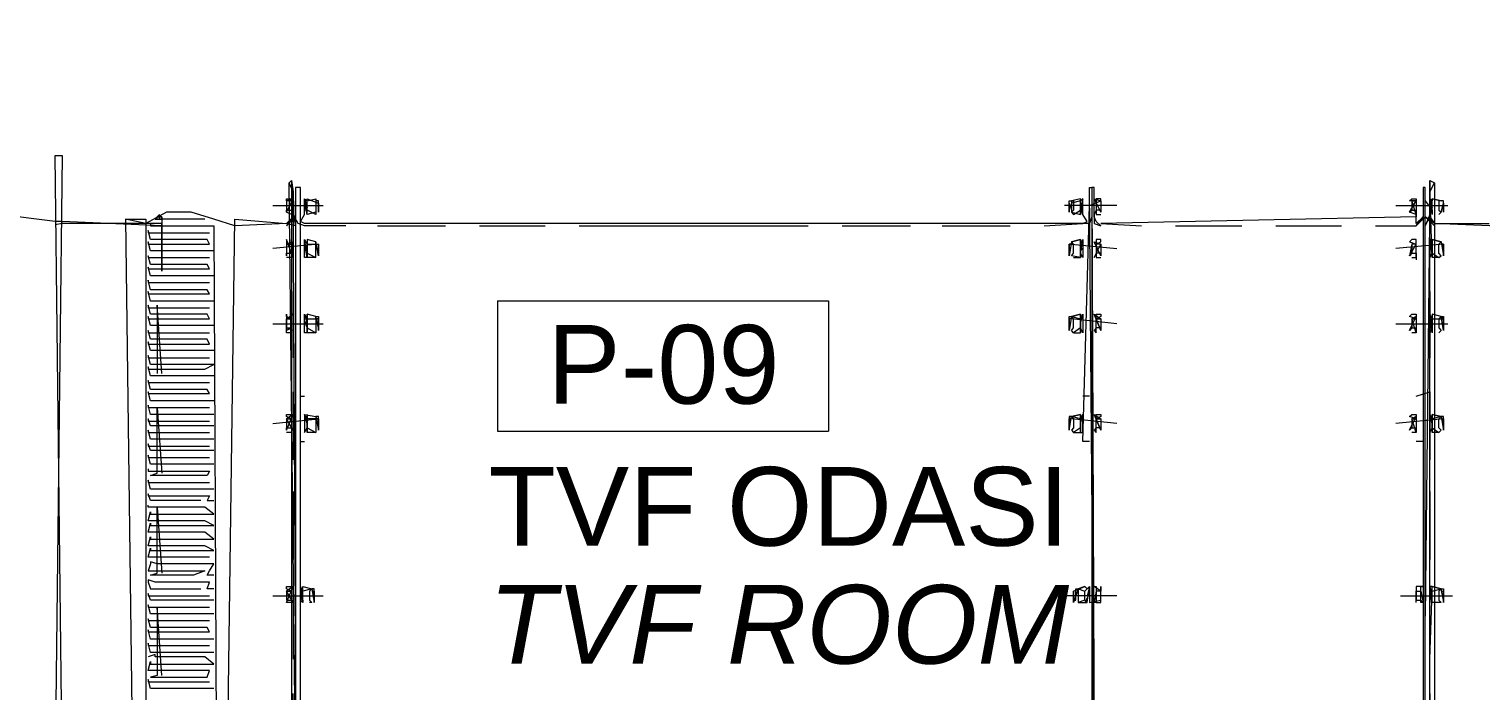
# Model space of a CAD drawing. Header units: centimetres. Extents: x -15511 to 6948, y 9649 to 14173.
# Drawn here: x -13147.7 to -12875.7, y 11088.2 to 11212.3 of the extents above; entities that cross this region are included whole.
import ezdxf

# ---------------------------------------------------------------- set-up
doc = ezdxf.new("R2010")
doc.units = ezdxf.units.CM
doc.header["$LTSCALE"] = 200
for name, color, linetype, lineweight in [('A$C5D0D0A5A_dwg', 8, 'Continuous', 9), ('A-AREA-IDEN', 2, 'Continuous', 9), ('TVF', 22, 'Continuous', 9)]:
    doc.layers.add(name, color=color, linetype=linetype, lineweight=lineweight)
doc.styles.add('Arial_2', font='arial.ttf', dxfattribs={"height": 14.752994})
doc.styles.add('Arial_I', font='ariali.ttf', dxfattribs={"height": 14.752994})

# ---------------------------------------------------------------- blocks, each defined once
blk = doc.blocks.new('A$C5D0D0A5A_dwg-1519576-A')
at = {"layer": 'TVF', "color": 55}
for p, q in [((-13102.01, 11179.18), (-13092.62, 11179.18)), ((-12943.89, 11179.18), (-12953.72, 11179.18)), ((-12891.65, 11179.18), (-12881.9, 11179.18)), ((-13082.44, 11175.38), (-13069.69, 11175.38)), ((-13063.31, 11175.38), (-13051, 11175.38)), ((-12995.35, 11175.38), (-12982.6, 11175.38)), ((-12976.66, 11175.38), (-12963.91, 11175.38)), ((-12932.91, 11175.38), (-12920.52, 11175.38)), ((-12914.14, 11175.38), (-12901.83, 11175.38)), ((-12895.45, 11175.38), (-12887.84, 11175.38)), ((-12952.4, 11171.92), (-12952.84, 11171.92)), ((-13098.2, 11163.07), (-13098.2, 11150.66)), ((-12885.27, 11163.07), (-12885.27, 11150.66)), ((-12950.72, 11157.04), (-12950.27, 11158.81)), ((-13102.01, 11157.04), (-13092.62, 11157.04)), ((-12891.65, 11157.04), (-12881.9, 11157.04)), ((-13098.2, 11144.29), (-13098.2, 11131.54)), ((-13096.87, 11143.5), (-13096.07, 11143.5)), ((-12949.03, 11143.5), (-12950.27, 11143.5)), ((-12950.72, 11138.36), (-12950.27, 11140.04)), ((-12884.83, 11138.36), (-12885.27, 11140.04)), ((-13096.87, 11134.99), (-13096.07, 11134.99)), ((-12886.51, 11134.99), (-12887.84, 11134.99)), ((-13098.2, 11125.61), (-13098.2, 11112.85)), ((-12885.27, 11125.61), (-12885.27, 11112.85)), ((-13102.01, 11106.03), (-13092.62, 11106.03)), ((-13098.2, 11106.48), (-13098.2, 11094.17)), ((-13094.74, 11106.92), (-13094.3, 11106.92)), ((-12943.89, 11106.03), (-12953.72, 11106.03)), ((-12952.04, 11106.92), (-12952.04, 11105.24)), ((-12890.76, 11106.03), (-12881.02, 11106.03)), ((-12883.14, 11106.92), (-12882.7, 11106.92)), ((-12949.03, 11104.79), (-12946.91, 11105.24)), ((-12947.79, 11104.79), (-12948.15, 11104.79))]:
    blk.add_line(p, q, dxfattribs=at)
at = {"layer": 'TVF', "color": 55, "flags": 128}
for points in [[(-13122.82, 11175.38), (-13141.5, 11176.17), (-13142.83, 11176.17), (-13163.2, 11178.74), (-13164.44, 11179.18), (-13336.58, 11212.09), (-13337.82, 11212.26)], [(-13141.5, 10961.95), (-13141.5, 11075.04), (-13142.83, 11188.57), (-13141.5, 11188.57), (-13142.83, 11075.04)], [(-13097.76, 10970.45), (-13096.87, 10973.46), (-13096.87, 10967.89), (-13097.76, 10967.89), (-13097.76, 11075.04), (-13099, 11183.43), (-13098.55, 11183.88), (-13098.55, 11075.04), (-13098.2, 11087.79)], [(-13098.55, 11183.88), (-13098.2, 11181.75), (-13099, 11183.43)], [(-13096.87, 11075.04), (-13096.87, 11182.55), (-13097.76, 11182.55), (-13097.76, 11075.04)], [(-12948.59, 11182.55), (-12948.15, 11075.04), (-12949.03, 11182.55), (-12948.59, 11182.55), (-12948.59, 11075.04)], [(-12948.15, 11180.42), (-12946.91, 11177.94), (-12948.15, 11180.42), (-12946.91, 11180.07), (-12946.91, 11178.3), (-12946.91, 11177.94), (-12946.91, 11178.3), (-12947.79, 11178.3), (-12948.15, 11177.5), (-12948.15, 11175.82), (-12946.91, 11175.38), (-12947.79, 11176.17), (-12948.15, 11177.06), (-12948.15, 11182.55), (-12948.59, 11182.55)], [(-12886.51, 10967.89), (-12885.27, 10966.65), (-12884.38, 10967.09), (-12885.27, 10968.33), (-12885.27, 10966.65), (-12886.16, 11075.04), (-12886.16, 11182.55), (-12886.51, 11182.55), (-12886.51, 11075.04)], [(-12885.27, 11087.79), (-12885.27, 11075.04), (-12885.27, 11183.88), (-12884.38, 11183.43), (-12884.38, 11075.04)], [(-12885.27, 11183.88), (-12885.27, 11181.75), (-12884.38, 11183.43)], [(-13097.76, 11102.23), (-13098.2, 11181.75), (-13098.2, 11169.44), (-13098.2, 11172.36), (-13099.44, 11171.92), (-13099.44, 11170.24), (-13099.44, 11169.79), (-13099.44, 11170.24), (-13098.55, 11170.24), (-13098.2, 11169.44), (-13099.44, 11172.81), (-13099.44, 11172.36), (-13099.44, 11171.92), (-13098.55, 11171.92), (-13098.55, 11172.81), (-13098.55, 11169.44), (-13099.44, 11169.44)], [(-13088.37, 11175.38), (-13096.07, 11175.38), (-13097.31, 11175.82), (-13098.2, 11177.5), (-13098.55, 11180.07), (-13099.44, 11180.07), (-13099.44, 11180.42), (-13098.55, 11180.42), (-13098.55, 11177.5), (-13099.44, 11177.94), (-13098.2, 11180.42), (-13099.44, 11180.07), (-13099.44, 11178.3), (-13099.44, 11177.94), (-13099.44, 11178.3), (-13098.55, 11178.3), (-13098.2, 11177.5), (-13097.76, 11175.38), (-13099.44, 11175.82), (-13098.2, 11177.06), (-13099.44, 11175.38), (-13097.76, 11177.06), (-13097.76, 11180.07), (-13097.76, 11075.04)], [(-13095.63, 11177.5), (-13096.07, 11180.42), (-13095.63, 11178.74), (-13096.07, 11179.18), (-13095.63, 11177.5), (-13095.63, 11177.94), (-13095.63, 11178.3), (-13095.63, 11180.07), (-13095.63, 11180.42), (-13093.5, 11179.62), (-13093.5, 11178.3)], [(-13096.07, 11177.5), (-13096.07, 11180.42), (-13095.63, 11180.07), (-13093.95, 11180.42), (-13093.95, 11180.07), (-13093.95, 11178.3), (-13093.95, 11177.94), (-13093.95, 11177.5), (-13095.63, 11178.3)], [(-13093.5, 11177.94), (-13093.5, 11180.07), (-13093.95, 11180.07), (-13093.95, 11177.94), (-13095.63, 11177.5)], [(-13093.5, 11178.3), (-13093.5, 11179.62), (-13093.5, 11179.18), (-13093.5, 11178.3), (-13093.5, 11177.94)], [(-12950.27, 11177.5), (-12950.27, 11180.42), (-12950.72, 11180.07), (-12952.4, 11179.62), (-12952.84, 11178.3)], [(-12952.84, 11177.94), (-12952.84, 11180.07), (-12952.4, 11180.07), (-12952.4, 11177.94), (-12950.72, 11177.5)], [(-12952.84, 11178.3), (-12952.84, 11179.62), (-12952.84, 11179.18), (-12952.84, 11178.3), (-12952.84, 11177.94)], [(-12950.72, 11180.42), (-12952.4, 11180.07), (-12952.04, 11180.07), (-12952.04, 11178.3), (-12952.4, 11177.94), (-12952.04, 11177.5), (-12950.72, 11178.3)], [(-12950.72, 11177.5), (-12950.27, 11180.42), (-12950.72, 11178.74), (-12950.27, 11179.18), (-12950.72, 11177.5), (-12950.72, 11177.94), (-12950.72, 11178.3), (-12950.72, 11180.07), (-12950.72, 11180.42)], [(-12949.03, 11134.99), (-12950.27, 11134.99), (-12949.03, 11179.18), (-12946.91, 11180.07), (-12946.91, 11180.42), (-12947.79, 11180.42), (-12947.79, 11177.5), (-12946.91, 11177.5)], [(-12886.16, 11177.06), (-12887.84, 11175.38), (-12886.51, 11177.06), (-12887.84, 11175.82), (-12887.84, 11177.5), (-12888.64, 11180.07), (-12887.84, 11180.07), (-12889.08, 11180.07), (-12888.64, 11180.42), (-12887.84, 11180.42), (-12887.84, 11177.5), (-12889.08, 11177.94), (-12887.84, 11180.07), (-12888.64, 11180.07), (-12888.64, 11178.3), (-12889.08, 11177.94), (-12888.64, 11178.3), (-12887.84, 11178.3), (-12887.84, 11177.06), (-12946.91, 11175.82), (-12939.29, 11175.38)], [(-12884.83, 10973.02), (-12884.83, 10969.65), (-12884.83, 10970.01), (-12884.83, 10970.45), (-12884.83, 10972.13), (-12884.83, 10973.02), (-12884.83, 10972.58), (-12885.27, 10971.34), (-12884.83, 10971.78), (-12885.27, 10970.01), (-12886.95, 10973.02), (-12886.51, 10973.02), (-12886.51, 10974.7), (-12887.84, 10975.15), (-12946.91, 10974.7), (-12887.84, 10975.15), (-12886.95, 10974.26), (-12886.51, 10973.46), (-12886.16, 10968.77), (-12886.16, 11075.04), (-12886.16, 11180.07), (-12884.83, 11178.3), (-12884.83, 11177.5)], [(-12885.27, 11172.36), (-12884.83, 11170.68), (-12885.27, 11171.12), (-12884.83, 11171.12), (-12884.83, 11172.81), (-12884.83, 11172.36), (-12884.83, 11171.92), (-12884.83, 11170.24), (-12884.83, 11169.79), (-12884.83, 11169.44), (-12884.83, 11172.81), (-12885.27, 11172.81), (-12885.27, 11169.44), (-12884.83, 11170.24), (-12883.59, 11169.44), (-12884.83, 11169.44), (-12885.27, 11181.75), (-12886.16, 11102.23)], [(-12884.83, 11177.5), (-12885.27, 11180.42), (-12884.83, 11178.74), (-12885.27, 11179.18), (-12884.83, 11177.5), (-12884.83, 11177.94), (-12884.83, 11178.3), (-12884.83, 11180.07), (-12884.83, 11180.42), (-12884.83, 11180.07), (-12885.27, 11180.42), (-12885.27, 11177.5)], [(-12882.7, 11177.94), (-12882.7, 11180.07), (-12883.14, 11180.07), (-12884.83, 11180.42), (-12883.14, 11180.07), (-12883.59, 11180.07), (-12883.59, 11178.3), (-12883.14, 11177.94), (-12883.59, 11177.5)], [(-12883.14, 11177.94), (-12882.7, 11179.62), (-12882.7, 11178.3)], [(-12882.7, 11178.3), (-12882.7, 11179.62), (-12882.7, 11179.18), (-12882.7, 11178.3), (-12882.7, 11177.94)], [(-13114.76, 11176.62), (-13116, 11176.62), (-13117.33, 11176.62), (-13118.57, 11176.62), (-13119.45, 11176.62), (-13120.69, 11176.62), (-13121.93, 11176.62), (-13123.26, 11176.62), (-13123.26, 11177.5), (-13124.06, 11176.62), (-13122.82, 11176.62), (-13122.82, 11177.06), (-13123.26, 11177.06), (-13123.7, 11177.06), (-13123.26, 11177.5), (-13124.06, 11176.62), (-13122.82, 11176.62), (-13122.82, 11177.06), (-13123.26, 11177.06), (-13123.7, 11177.06), (-13123.26, 11177.5), (-13124.06, 11176.62), (-13123.7, 11176.62), (-13123.7, 11177.06), (-13123.26, 11177.06), (-13122.82, 11177.06), (-13122.82, 11176.62), (-13122.82, 11166.87), (-13122.82, 11175.82), (-13129.64, 11175.82), (-13141.5, 11175.82), (-13142.83, 11175.54)], [(-13129.64, 11176.62), (-13125.83, 11176.62), (-13125.83, 11175.82), (-13129.64, 11176.62), (-13128.31, 11075.04)], [(-13124.94, 11175.82), (-13124.94, 11175.38), (-13123.7, 11175.38), (-13122.38, 11175.38), (-13121.58, 11175.38), (-13120.25, 11175.38), (-13119.01, 11175.38), (-13117.68, 11175.38), (-13116.88, 11175.38), (-13115.55, 11175.38), (-13114.32, 11175.38), (-13113.08, 11175.38), (-13112.63, 11081.42)], [(-13110.51, 11075.04), (-13109.18, 11176.62), (-13099.44, 11175.82), (-13109.18, 11175.38), (-13113.08, 11176.62), (-13117.33, 11177.94), (-13121.93, 11177.94), (-13125.83, 11175.82), (-13125.83, 11080.97)], [(-12957.53, 11175.38), (-12950.27, 11175.82), (-13096.07, 11175.82), (-13096.87, 11176.17), (-13096.07, 11177.5)], [(-12948.59, 11177.06), (-12949.03, 11175.82), (-12950.27, 11175.82), (-12949.48, 11176.17), (-12950.27, 11177.5)], [(-12885.27, 11177.5), (-12886.16, 11175.38), (-12885.27, 11177.06), (-12884.38, 11175.82), (-12886.16, 11177.06), (-12884.38, 11175.38)], [(-12870.39, 11176.62), (-12874.2, 11175.38), (-12884.38, 11175.82), (-12874.2, 11175.82)], [(-13113.08, 11170.68), (-13114.32, 11170.68), (-13115.55, 11170.68), (-13116.88, 11170.68), (-13117.68, 11170.68), (-13119.01, 11170.68), (-13120.25, 11170.68), (-13121.58, 11170.68), (-13122.38, 11170.68), (-13123.7, 11170.68), (-13124.94, 11170.68), (-13125.38, 11172.36), (-13125.38, 11171.92), (-13124.06, 11171.92), (-13123.26, 11171.92), (-13121.93, 11171.92), (-13120.69, 11171.92), (-13119.45, 11171.92), (-13118.57, 11171.92), (-13117.33, 11171.92), (-13116, 11171.92), (-13114.76, 11171.92), (-13113.87, 11171.92), (-13114.32, 11172.81), (-13115.55, 11172.81), (-13116.88, 11172.81), (-13117.68, 11172.81), (-13119.01, 11172.81), (-13120.25, 11172.81), (-13121.58, 11172.81), (-13122.38, 11172.81), (-13123.7, 11172.81), (-13124.94, 11172.81), (-13125.38, 11174.49), (-13125.38, 11174.05), (-13124.06, 11174.05), (-13123.26, 11174.05), (-13121.93, 11174.05), (-13120.69, 11174.05), (-13119.45, 11174.05), (-13118.57, 11174.05), (-13117.33, 11174.05), (-13116, 11174.05), (-13114.76, 11174.05), (-13113.87, 11174.05)], [(-13044.62, 11175.38), (-13032.81, 11175.38), (-13020.41, 11175.38)], [(-13025.94, 11175.38), (-13014.03, 11175.38), (-13001.73, 11175.38)], [(-13093.5, 11170.24), (-13093.5, 11171.92), (-13093.5, 11170.24), (-13093.5, 11169.79), (-13093.95, 11172.36), (-13095.63, 11172.81), (-13095.63, 11172.36), (-13095.63, 11171.92), (-13095.63, 11170.24), (-13095.63, 11169.79), (-13095.63, 11169.44), (-13096.07, 11172.36), (-13095.63, 11170.68), (-13096.07, 11171.12), (-13095.63, 11170.24), (-13093.95, 11169.44), (-13095.63, 11169.44), (-13096.07, 11169.44), (-13096.07, 11172.81), (-13095.63, 11171.92), (-13093.95, 11171.92), (-13093.5, 11171.92), (-13102.01, 11171.12)], [(-13093.95, 11169.44), (-13093.95, 11169.79), (-13093.95, 11170.24), (-13093.95, 11171.92), (-13093.95, 11172.36), (-13093.95, 11171.92), (-13093.5, 11171.92), (-13093.5, 11169.79), (-13093.5, 11170.24)], [(-12952.04, 11169.44), (-12950.72, 11169.44), (-12952.4, 11169.79), (-12952.04, 11170.24), (-12952.04, 11171.92), (-12952.4, 11172.36), (-12950.72, 11172.81), (-12952.4, 11172.36), (-12952.84, 11169.79), (-12952.84, 11170.24), (-12952.84, 11171.92), (-12952.84, 11170.24)], [(-12952.84, 11170.24), (-12952.84, 11169.79), (-12952.84, 11171.92), (-12952.4, 11171.92), (-12943.89, 11171.12)], [(-12950.72, 11172.81), (-12950.72, 11172.36), (-12950.72, 11171.92), (-12950.72, 11170.24), (-12950.72, 11169.79), (-12950.72, 11169.44), (-12950.72, 11172.81), (-12950.72, 11171.92), (-12950.27, 11172.81), (-12950.27, 11169.44), (-12950.72, 11170.24), (-12950.72, 11171.12), (-12950.27, 11171.12), (-12950.72, 11170.68), (-12950.27, 11172.36)], [(-12946.91, 11169.79), (-12948.15, 11172.36), (-12946.91, 11171.92), (-12946.91, 11170.24), (-12946.91, 11169.79), (-12946.91, 11170.24), (-12947.79, 11170.24), (-12948.15, 11169.44), (-12946.91, 11171.92), (-12947.79, 11171.92), (-12946.91, 11172.36), (-12946.91, 11172.81), (-12947.79, 11172.81), (-12947.79, 11169.44), (-12946.91, 11169.44)], [(-12882.7, 11170.24), (-12882.7, 11169.79), (-12882.7, 11171.92), (-12883.14, 11171.92), (-12882.7, 11171.92), (-12891.65, 11171.12)], [(-12888.64, 11169.44), (-12887.84, 11169.44), (-12887.84, 11172.81), (-12888.64, 11172.81), (-12889.08, 11172.36), (-12887.84, 11171.92), (-12888.64, 11171.92), (-12889.08, 11169.79), (-12887.84, 11171.92), (-12888.64, 11171.92), (-12888.64, 11170.24), (-12889.08, 11169.79), (-12888.64, 11170.24), (-12887.84, 11170.24), (-12887.84, 11169)], [(-12883.59, 11169.44), (-12883.14, 11169.79), (-12883.59, 11170.24), (-12883.59, 11171.92), (-12883.14, 11172.36), (-12884.83, 11172.81), (-12883.14, 11172.36), (-12882.7, 11169.79), (-12882.7, 11170.24), (-12882.7, 11171.92), (-12882.7, 11170.24)], [(-13113.08, 11165.99), (-13114.32, 11165.99), (-13115.55, 11165.99), (-13116.88, 11165.99), (-13117.68, 11165.99), (-13119.01, 11165.99), (-13120.25, 11165.99), (-13121.58, 11165.99), (-13122.38, 11165.99), (-13123.7, 11165.99), (-13124.94, 11165.99), (-13125.38, 11167.67), (-13125.38, 11167.31), (-13124.06, 11167.31), (-13123.26, 11167.31), (-13121.93, 11167.31), (-13120.69, 11167.31), (-13119.45, 11167.31), (-13118.57, 11167.31), (-13117.33, 11167.31), (-13116, 11167.31), (-13114.76, 11167.31), (-13113.87, 11167.31), (-13114.32, 11168.11), (-13115.55, 11168.11), (-13116.88, 11168.11), (-13117.68, 11168.11), (-13119.01, 11168.11), (-13120.25, 11168.11), (-13121.58, 11168.11), (-13122.38, 11168.11), (-13123.7, 11168.11), (-13124.94, 11168.11), (-13125.38, 11169.79), (-13125.38, 11169.44), (-13124.06, 11169.44), (-13123.26, 11169.44), (-13121.93, 11169.44), (-13120.69, 11169.44), (-13119.45, 11169.44), (-13118.57, 11169.44), (-13117.33, 11169.44), (-13116, 11169.44), (-13114.76, 11169.44), (-13113.87, 11169.44)], [(-13113.08, 11161.29), (-13114.32, 11161.29), (-13115.55, 11161.29), (-13116.88, 11161.29), (-13117.68, 11161.29), (-13119.01, 11161.29), (-13120.25, 11161.29), (-13121.58, 11161.29), (-13122.38, 11161.29), (-13123.7, 11161.29), (-13124.94, 11161.29), (-13125.38, 11163.07), (-13125.38, 11162.62), (-13124.06, 11162.62), (-13123.26, 11162.62), (-13121.93, 11162.62), (-13120.69, 11162.62), (-13119.45, 11162.62), (-13118.57, 11162.62), (-13117.33, 11162.62), (-13116, 11162.62), (-13114.76, 11162.62), (-13113.87, 11162.62), (-13114.32, 11163.42), (-13115.55, 11163.42), (-13116.88, 11163.42), (-13117.68, 11163.42), (-13119.01, 11163.42), (-13120.25, 11163.42), (-13121.58, 11163.42), (-13122.38, 11163.42), (-13123.7, 11163.42), (-13124.94, 11163.42), (-13125.38, 11165.19), (-13125.38, 11164.75), (-13124.06, 11164.75), (-13123.26, 11164.75), (-13121.93, 11164.75), (-13120.69, 11164.75), (-13119.45, 11164.75), (-13118.57, 11164.75), (-13117.33, 11164.75), (-13116, 11164.75), (-13114.76, 11164.75), (-13113.87, 11164.75)], [(-13113.08, 11156.69), (-13114.32, 11156.69), (-13115.55, 11156.69), (-13116.88, 11156.69), (-13117.68, 11156.69), (-13119.01, 11156.69), (-13120.25, 11156.69), (-13121.58, 11156.69), (-13122.38, 11156.69), (-13123.7, 11156.69), (-13124.94, 11156.69), (-13125.38, 11158.37), (-13125.38, 11157.93), (-13124.06, 11157.93), (-13123.26, 11157.93), (-13121.93, 11157.93), (-13120.69, 11157.93), (-13119.45, 11157.93), (-13118.57, 11157.93), (-13117.33, 11157.93), (-13116, 11157.93), (-13114.76, 11157.93), (-13113.87, 11157.93), (-13114.32, 11158.81), (-13115.55, 11158.81), (-13116.88, 11158.81), (-13117.68, 11158.81), (-13119.01, 11158.81), (-13120.25, 11158.81), (-13121.58, 11158.81), (-13122.38, 11158.81), (-13123.7, 11158.81), (-13124.94, 11158.81), (-13125.38, 11160.5), (-13125.38, 11160.05), (-13124.06, 11160.05), (-13123.26, 11160.05), (-13121.93, 11160.05), (-13120.69, 11160.05), (-13119.45, 11160.05), (-13118.57, 11160.05), (-13117.33, 11160.05), (-13116, 11160.05), (-13114.76, 11160.05), (-13113.87, 11160.05)], [(-13122.82, 11147.74), (-13123.7, 11160.5), (-13123.7, 11147.74)], [(-13098.2, 11155.8), (-13099.44, 11156.25), (-13098.55, 11156.25), (-13099.44, 11155.8), (-13099.44, 11156.25), (-13099.44, 11157.93), (-13098.2, 11158.81), (-13098.55, 11158.81), (-13098.55, 11155.36), (-13099.44, 11155.36), (-13099.44, 11157.93), (-13098.55, 11157.93), (-13099.44, 11158.37), (-13099.44, 11158.81), (-13099.44, 11155.8)], [(-13096.07, 11158.81), (-13095.63, 11157.04), (-13096.07, 11157.49), (-13095.63, 11156.25), (-13093.95, 11155.36), (-13095.63, 11155.36), (-13096.07, 11155.36), (-13096.07, 11158.81), (-13095.63, 11157.93), (-13093.5, 11157.93), (-13093.95, 11157.93), (-13093.95, 11158.37), (-13093.95, 11157.93), (-13093.95, 11156.25), (-13093.95, 11155.8), (-13093.95, 11155.36)], [(-13093.5, 11157.93), (-13093.5, 11156.25), (-13093.5, 11155.8), (-13093.5, 11156.25), (-13093.95, 11158.37), (-13095.63, 11158.81), (-13095.63, 11155.36), (-13095.63, 11155.8), (-13095.63, 11156.25), (-13095.63, 11157.93), (-13095.63, 11158.37), (-13095.63, 11158.81)], [(-13093.95, 11158.37), (-13093.5, 11158.37), (-13093.5, 11156.25), (-13093.5, 11155.8), (-13093.5, 11156.25), (-13093.5, 11157.93)], [(-12952.04, 11155.36), (-12952.4, 11155.8), (-12952.04, 11156.25), (-12952.04, 11157.93), (-12952.4, 11158.37), (-12950.72, 11158.81), (-12952.4, 11158.37), (-12952.84, 11155.8), (-12952.84, 11156.25), (-12952.84, 11157.93)], [(-12952.84, 11156.25), (-12952.84, 11158.37), (-12952.4, 11158.37), (-12950.72, 11157.93), (-12950.27, 11158.81), (-12950.27, 11155.36), (-12950.72, 11156.25), (-12952.04, 11155.36), (-12950.72, 11155.36)], [(-12943.89, 11157.04), (-12952.4, 11157.93), (-12952.84, 11157.93)], [(-12952.84, 11157.93), (-12952.84, 11156.25), (-12952.84, 11155.8), (-12952.84, 11156.25)], [(-12950.72, 11158.81), (-12950.72, 11155.36), (-12950.72, 11155.8), (-12950.72, 11156.25), (-12950.72, 11157.93), (-12950.72, 11158.37), (-12950.72, 11158.81), (-12950.72, 11157.04)], [(-12948.15, 11158.81), (-12946.91, 11155.8), (-12948.15, 11158.81), (-12946.91, 11157.93), (-12946.91, 11156.25), (-12946.91, 11155.8), (-12946.91, 11156.25), (-12947.79, 11156.25), (-12948.15, 11155.8), (-12947.79, 11155.36), (-12947.79, 11158.81), (-12946.91, 11158.81), (-12946.91, 11158.37), (-12947.79, 11157.93), (-12946.91, 11157.93)], [(-12889.08, 11155.8), (-12887.84, 11158.37), (-12888.64, 11157.93), (-12888.64, 11156.25), (-12889.08, 11155.8), (-12888.64, 11156.25), (-12887.84, 11156.25), (-12887.84, 11155.36), (-12888.64, 11157.93), (-12887.84, 11157.93), (-12889.08, 11158.37), (-12888.64, 11158.81), (-12887.84, 11158.81), (-12887.84, 11155.36), (-12888.64, 11155.36)], [(-12882.7, 11157.93), (-12882.7, 11156.25), (-12882.7, 11155.8), (-12883.14, 11158.37), (-12884.83, 11158.81), (-12884.83, 11158.37), (-12884.83, 11157.93), (-12884.83, 11156.25), (-12884.83, 11155.36), (-12884.83, 11155.8), (-12885.27, 11157.49), (-12884.83, 11157.04), (-12885.27, 11158.81), (-12884.83, 11155.36)], [(-12884.83, 11155.36), (-12884.83, 11156.25), (-12885.27, 11155.36), (-12885.27, 11158.81), (-12884.83, 11157.93), (-12883.14, 11157.93), (-12882.7, 11157.93), (-12883.14, 11158.37), (-12883.59, 11157.93), (-12883.59, 11156.25), (-12883.14, 11155.8), (-12883.59, 11155.36)], [(-12883.14, 11158.37), (-12882.7, 11158.37), (-12882.7, 11156.25)], [(-12882.7, 11156.25), (-12882.7, 11155.8), (-12882.7, 11156.25), (-12882.7, 11157.93)], [(-13113.08, 11152), (-13114.32, 11152), (-13115.55, 11152), (-13116.88, 11152), (-13117.68, 11152), (-13119.01, 11152), (-13120.25, 11152), (-13121.58, 11152), (-13122.38, 11152), (-13123.7, 11152), (-13124.94, 11152), (-13125.38, 11153.68), (-13125.38, 11153.24), (-13124.06, 11153.24), (-13123.26, 11153.24), (-13121.93, 11153.24), (-13120.69, 11153.24), (-13119.45, 11153.24), (-13118.57, 11153.24), (-13117.33, 11153.24), (-13116, 11153.24), (-13114.76, 11153.24), (-13113.87, 11153.24), (-13114.32, 11154.12), (-13115.55, 11154.12), (-13116.88, 11154.12), (-13117.68, 11154.12), (-13119.01, 11154.12), (-13120.25, 11154.12), (-13121.58, 11154.12), (-13122.38, 11154.12), (-13123.7, 11154.12), (-13124.94, 11154.12), (-13125.38, 11155.8), (-13125.38, 11155.36), (-13124.06, 11155.36), (-13123.26, 11155.36), (-13121.93, 11155.36), (-13120.69, 11155.36), (-13119.45, 11155.36), (-13118.57, 11155.36), (-13117.33, 11155.36), (-13116, 11155.36), (-13114.76, 11155.36), (-13113.87, 11155.36)], [(-13113.08, 11147.3), (-13114.32, 11147.3), (-13115.55, 11147.3), (-13116.88, 11147.3), (-13117.68, 11147.3), (-13119.01, 11147.3), (-13120.25, 11147.3), (-13121.58, 11147.3), (-13122.38, 11147.3), (-13123.7, 11147.3), (-13124.94, 11147.3), (-13125.38, 11148.98), (-13125.38, 11148.54), (-13124.06, 11148.54), (-13123.26, 11148.54), (-13121.93, 11148.54), (-13120.69, 11148.54), (-13119.45, 11148.54), (-13118.57, 11148.54), (-13117.33, 11148.54), (-13116, 11148.54), (-13114.76, 11148.54), (-13113.08, 11149.42), (-13114.32, 11149.42), (-13115.55, 11149.42), (-13116.88, 11149.42), (-13117.68, 11149.42), (-13119.01, 11149.42), (-13120.25, 11149.42), (-13121.58, 11149.42), (-13122.38, 11149.42), (-13123.7, 11149.42), (-13124.94, 11149.42), (-13125.38, 11151.11), (-13125.38, 11150.66), (-13124.06, 11150.66), (-13123.26, 11150.66), (-13121.93, 11150.66), (-13120.69, 11150.66), (-13119.45, 11150.66), (-13118.57, 11150.66), (-13117.33, 11150.66), (-13116, 11150.66), (-13114.76, 11150.66), (-13113.87, 11150.66)], [(-13113.08, 11142.61), (-13114.32, 11142.61), (-13115.55, 11142.61), (-13116.88, 11142.61), (-13117.68, 11142.61), (-13119.01, 11142.61), (-13120.25, 11142.61), (-13121.58, 11142.61), (-13122.38, 11142.61), (-13123.7, 11142.61), (-13124.94, 11142.61), (-13125.38, 11144.29), (-13125.38, 11143.94), (-13124.06, 11143.94), (-13123.26, 11143.94), (-13121.93, 11143.94), (-13120.69, 11143.94), (-13119.45, 11143.94), (-13118.57, 11143.94), (-13117.33, 11143.94), (-13116, 11143.94), (-13114.76, 11143.94), (-13113.87, 11143.94), (-13114.32, 11144.74), (-13115.55, 11144.74), (-13116.88, 11144.74), (-13117.68, 11144.74), (-13119.01, 11144.74), (-13120.25, 11144.74), (-13121.58, 11144.74), (-13122.38, 11144.74), (-13123.7, 11144.74), (-13124.94, 11144.74), (-13125.38, 11146.42), (-13125.38, 11146.06), (-13124.06, 11146.06), (-13123.26, 11146.06), (-13121.93, 11146.06), (-13120.69, 11146.06), (-13119.45, 11146.06), (-13118.57, 11146.06), (-13117.33, 11146.06), (-13116, 11146.06), (-13114.76, 11146.06), (-13113.87, 11146.06)], [(-12887.84, 11143.5), (-12885.27, 11144.29), (-12885.27, 11131.54)], [(-13113.08, 11140.04), (-13114.32, 11140.04), (-13115.55, 11140.04), (-13116.88, 11140.04), (-13117.68, 11140.04), (-13119.01, 11140.04), (-13120.25, 11140.04), (-13121.58, 11140.04), (-13122.38, 11140.04), (-13123.7, 11140.04), (-13124.94, 11140.04), (-13125.38, 11141.81), (-13125.38, 11141.37), (-13124.06, 11141.37), (-13123.26, 11141.37), (-13121.93, 11141.37), (-13120.69, 11141.37), (-13119.45, 11141.37), (-13118.57, 11141.37), (-13117.33, 11141.37), (-13116, 11141.37), (-13114.76, 11141.37), (-13113.87, 11141.37)], [(-13125.38, 11129.85), (-13125.38, 11129.41), (-13124.06, 11129.41), (-13123.26, 11129.41), (-13121.93, 11129.41), (-13120.69, 11129.41), (-13119.45, 11129.41), (-13118.57, 11129.41), (-13117.33, 11129.41), (-13116, 11129.41), (-13114.76, 11129.41), (-13113.87, 11129.41), (-13114.32, 11128.61), (-13115.55, 11128.61), (-13116.88, 11128.61), (-13117.68, 11128.61), (-13119.01, 11128.61), (-13120.25, 11128.61), (-13121.58, 11128.61), (-13122.38, 11128.61), (-13123.7, 11128.61), (-13124.94, 11128.61), (-13123.7, 11129.06), (-13123.7, 11141.37), (-13122.82, 11129.06)], [(-13113.08, 11137.91), (-13114.32, 11137.91), (-13115.55, 11137.91), (-13116.88, 11137.91), (-13117.68, 11137.91), (-13119.01, 11137.91), (-13120.25, 11137.91), (-13121.58, 11137.91), (-13122.38, 11137.91), (-13123.7, 11137.91), (-13124.94, 11137.91), (-13125.38, 11139.24), (-13125.38, 11138.8), (-13124.06, 11138.8), (-13123.26, 11138.8), (-13121.93, 11138.8), (-13120.69, 11138.8), (-13119.45, 11138.8), (-13118.57, 11138.8), (-13117.33, 11138.8), (-13116, 11138.8), (-13114.76, 11138.8), (-13113.87, 11138.8)], [(-13102.01, 11138.36), (-13093.5, 11139.24), (-13093.95, 11139.24), (-13095.63, 11139.24), (-13096.07, 11140.04), (-13096.07, 11136.67), (-13095.63, 11137.56), (-13093.95, 11136.67), (-13095.63, 11136.67)], [(-13099.44, 11137.12), (-13098.2, 11140.04), (-13099.44, 11139.24), (-13099.44, 11137.56), (-13099.44, 11137.12), (-13099.44, 11137.56), (-13098.55, 11137.56), (-13098.2, 11137.12), (-13099.44, 11139.24), (-13098.55, 11139.24), (-13099.44, 11139.68), (-13099.44, 11140.04), (-13098.55, 11140.04), (-13098.55, 11136.67), (-13099.44, 11136.67)], [(-13095.63, 11138.36), (-13096.07, 11140.04), (-13093.95, 11139.68), (-13093.5, 11137.12), (-13093.5, 11137.56), (-13093.5, 11139.24)], [(-13095.63, 11140.04), (-13095.63, 11136.67), (-13095.63, 11137.12), (-13095.63, 11137.56), (-13095.63, 11139.24), (-13095.63, 11139.68), (-13095.63, 11140.04), (-13095.63, 11138.36)], [(-13093.5, 11137.56), (-13093.5, 11139.68), (-13093.95, 11139.68)], [(-13093.95, 11139.68), (-13093.95, 11139.24), (-13093.95, 11137.56), (-13093.95, 11137.12), (-13093.95, 11136.67)], [(-13093.5, 11139.24), (-13093.5, 11137.56), (-13093.5, 11137.12), (-13093.5, 11137.56)], [(-12950.72, 11137.56), (-12952.04, 11136.67), (-12950.72, 11136.67), (-12950.27, 11136.67), (-12950.27, 11140.04), (-12950.72, 11139.24), (-12952.4, 11139.68), (-12952.84, 11139.68), (-12952.84, 11137.56)], [(-12952.84, 11139.24), (-12952.84, 11137.56), (-12952.84, 11137.12), (-12952.4, 11139.68), (-12950.72, 11140.04), (-12952.4, 11139.68), (-12952.04, 11139.24), (-12952.04, 11137.56), (-12952.4, 11137.12), (-12952.04, 11136.67)], [(-12943.89, 11138.36), (-12952.4, 11139.24), (-12952.84, 11139.24)], [(-12952.84, 11137.56), (-12952.84, 11137.12), (-12952.84, 11137.56), (-12952.84, 11139.24)], [(-12950.72, 11140.04), (-12950.72, 11136.67), (-12950.72, 11137.12), (-12950.72, 11137.56), (-12950.72, 11139.24), (-12950.72, 11139.68), (-12950.72, 11140.04), (-12950.72, 11138.36)], [(-12948.15, 11140.04), (-12946.91, 11137.12), (-12948.15, 11140.04), (-12946.91, 11139.24), (-12946.91, 11137.56), (-12946.91, 11137.12), (-12946.91, 11137.56), (-12947.79, 11137.56), (-12948.15, 11137.12), (-12947.79, 11136.67), (-12947.79, 11140.04), (-12946.91, 11140.04), (-12946.91, 11139.68), (-12947.79, 11139.24), (-12946.91, 11139.24)], [(-12883.14, 11139.24), (-12882.7, 11139.24), (-12891.65, 11138.36)], [(-12889.08, 11137.12), (-12887.84, 11139.68), (-12888.64, 11139.24), (-12888.64, 11137.56), (-12889.08, 11137.12), (-12888.64, 11137.56), (-12887.84, 11137.56), (-12887.84, 11136.67), (-12888.64, 11139.24), (-12887.84, 11139.24), (-12889.08, 11139.68), (-12888.64, 11140.04), (-12887.84, 11140.04), (-12887.84, 11136.67), (-12888.64, 11136.67)], [(-12882.7, 11137.56), (-12882.7, 11139.68), (-12883.14, 11139.68), (-12884.83, 11139.24), (-12885.27, 11140.04), (-12885.27, 11136.67), (-12884.83, 11137.56), (-12883.59, 11136.67), (-12884.83, 11136.67)], [(-12884.83, 11140.04), (-12884.83, 11136.67), (-12884.83, 11137.12), (-12884.83, 11137.56), (-12884.83, 11139.24), (-12884.83, 11139.68), (-12884.83, 11140.04), (-12884.83, 11138.36)], [(-12883.59, 11136.67), (-12883.14, 11137.12), (-12883.59, 11137.56), (-12883.59, 11139.24), (-12883.14, 11139.68), (-12884.83, 11140.04), (-12883.14, 11139.68), (-12882.7, 11137.12), (-12882.7, 11137.56), (-12882.7, 11139.24)], [(-12882.7, 11139.24), (-12882.7, 11137.56), (-12882.7, 11137.12), (-12882.7, 11137.56)], [(-13113.08, 11135.43), (-13114.32, 11135.43), (-13115.55, 11135.43), (-13116.88, 11135.43), (-13117.68, 11135.43), (-13119.01, 11135.43), (-13120.25, 11135.43), (-13121.58, 11135.43), (-13122.38, 11135.43), (-13123.7, 11135.43), (-13124.94, 11135.43), (-13125.38, 11137.12), (-13125.38, 11136.67), (-13124.06, 11136.67), (-13123.26, 11136.67), (-13121.93, 11136.67), (-13120.69, 11136.67), (-13119.45, 11136.67), (-13118.57, 11136.67), (-13117.33, 11136.67), (-13116, 11136.67), (-13114.76, 11136.67), (-13113.87, 11136.67)], [(-13113.08, 11133.31), (-13114.32, 11133.31), (-13115.55, 11133.31), (-13116.88, 11133.31), (-13117.68, 11133.31), (-13119.01, 11133.31), (-13120.25, 11133.31), (-13121.58, 11133.31), (-13122.38, 11133.31), (-13123.7, 11133.31), (-13124.94, 11133.31), (-13125.38, 11134.55), (-13125.38, 11134.11), (-13124.06, 11134.11), (-13123.26, 11134.11), (-13121.93, 11134.11), (-13120.69, 11134.11), (-13119.45, 11134.11), (-13118.57, 11134.11), (-13117.33, 11134.11), (-13116, 11134.11), (-13114.76, 11134.11), (-13113.87, 11134.11)], [(-13113.08, 11130.74), (-13114.32, 11130.74), (-13115.55, 11130.74), (-13116.88, 11130.74), (-13117.68, 11130.74), (-13119.01, 11130.74), (-13120.25, 11130.74), (-13121.58, 11130.74), (-13122.38, 11130.74), (-13123.7, 11130.74), (-13124.94, 11130.74), (-13125.38, 11132.42), (-13125.38, 11131.98), (-13124.06, 11131.98), (-13123.26, 11131.98), (-13121.93, 11131.98), (-13120.69, 11131.98), (-13119.45, 11131.98), (-13118.57, 11131.98), (-13117.33, 11131.98), (-13116, 11131.98), (-13114.76, 11131.98), (-13113.87, 11131.98)], [(-13113.08, 11126.05), (-13114.32, 11126.05), (-13115.55, 11126.05), (-13116.88, 11126.05), (-13117.68, 11126.05), (-13119.01, 11126.05), (-13120.25, 11126.05), (-13121.58, 11126.05), (-13122.38, 11126.05), (-13123.7, 11126.05), (-13124.94, 11126.05), (-13125.38, 11127.73), (-13125.38, 11127.29), (-13124.06, 11127.29), (-13123.26, 11127.29), (-13121.93, 11127.29), (-13120.69, 11127.29), (-13119.45, 11127.29), (-13118.57, 11127.29), (-13117.33, 11127.29), (-13116, 11127.29), (-13114.76, 11127.29), (-13113.87, 11127.29)], [(-13115.55, 11123.92), (-13116.88, 11123.92), (-13117.68, 11123.92), (-13119.01, 11123.92), (-13120.25, 11123.92), (-13121.58, 11123.92), (-13122.38, 11123.92), (-13123.7, 11123.92), (-13124.94, 11123.92), (-13125.38, 11125.16), (-13125.38, 11124.81), (-13124.06, 11124.81), (-13123.26, 11124.81), (-13121.93, 11124.81), (-13120.69, 11124.81), (-13119.45, 11124.81), (-13118.57, 11124.81), (-13117.33, 11124.81), (-13116, 11124.81), (-13114.76, 11124.81), (-13113.87, 11124.81), (-13114.32, 11123.92), (-13113.08, 11123.92)], [(-13113.87, 11113.3), (-13114.76, 11113.3), (-13116, 11113.3), (-13117.33, 11113.3), (-13118.57, 11113.3), (-13119.45, 11113.3), (-13120.69, 11113.3), (-13121.93, 11113.3), (-13123.26, 11113.3), (-13124.06, 11113.3), (-13125.38, 11113.3), (-13124.94, 11114.98), (-13124.94, 11114.54), (-13123.7, 11114.54), (-13122.38, 11114.54), (-13121.58, 11114.54), (-13120.25, 11114.54), (-13119.01, 11114.54), (-13117.68, 11114.54), (-13116.88, 11114.54), (-13115.55, 11114.54), (-13114.32, 11114.54), (-13113.08, 11114.54), (-13114.76, 11115.42), (-13116, 11115.42), (-13117.33, 11115.42), (-13118.57, 11115.42), (-13119.45, 11115.42), (-13120.69, 11115.42), (-13121.93, 11115.42), (-13123.26, 11115.42), (-13124.06, 11115.42), (-13125.38, 11115.42), (-13124.94, 11117.1), (-13124.94, 11116.66), (-13123.7, 11116.66), (-13122.38, 11116.66), (-13121.58, 11116.66), (-13120.25, 11116.66), (-13119.01, 11116.66), (-13117.68, 11116.66), (-13116.88, 11116.66), (-13115.55, 11116.66), (-13114.32, 11116.66), (-13113.08, 11116.66), (-13114.76, 11117.99), (-13116, 11117.99), (-13117.33, 11117.99), (-13118.57, 11117.99), (-13119.45, 11117.99), (-13120.69, 11117.99), (-13121.93, 11117.99), (-13123.26, 11117.99), (-13124.06, 11117.99), (-13125.38, 11117.99), (-13124.94, 11119.67), (-13124.94, 11119.23), (-13123.7, 11119.23), (-13122.38, 11119.23), (-13121.58, 11119.23), (-13120.25, 11119.23), (-13119.01, 11119.23), (-13117.68, 11119.23), (-13116.88, 11119.23), (-13115.55, 11119.23), (-13114.32, 11119.23), (-13113.08, 11119.23), (-13114.76, 11120.11), (-13116, 11120.11), (-13117.33, 11120.11), (-13118.57, 11120.11), (-13119.45, 11120.11), (-13120.69, 11120.11), (-13121.93, 11120.11), (-13123.26, 11120.11), (-13124.06, 11120.11), (-13125.38, 11120.11), (-13124.94, 11121.8), (-13124.94, 11121.35), (-13123.7, 11121.35), (-13122.38, 11121.35), (-13121.58, 11121.35), (-13120.25, 11121.35), (-13119.01, 11121.35), (-13117.68, 11121.35), (-13116.88, 11121.35), (-13115.55, 11121.35), (-13114.32, 11121.35), (-13113.08, 11121.35), (-13114.76, 11122.68), (-13116, 11122.68), (-13117.33, 11122.68), (-13118.57, 11122.68), (-13119.45, 11122.68), (-13120.69, 11122.68), (-13121.93, 11122.68), (-13123.26, 11122.68), (-13124.06, 11122.68), (-13125.38, 11122.68), (-13125.38, 11123.04)], [(-13113.08, 11109.93), (-13114.32, 11109.93), (-13113.87, 11110.73), (-13113.08, 11112.06), (-13114.32, 11112.06), (-13115.55, 11112.06), (-13116.88, 11112.06), (-13117.68, 11112.06), (-13119.01, 11112.06), (-13120.25, 11112.06), (-13121.58, 11112.06), (-13122.38, 11112.06), (-13123.7, 11112.06), (-13124.94, 11112.41), (-13124.94, 11112.06), (-13125.38, 11110.73), (-13124.06, 11110.73), (-13123.26, 11110.73), (-13121.93, 11110.73), (-13120.69, 11110.73), (-13119.45, 11110.73), (-13118.57, 11110.73), (-13117.33, 11110.73), (-13116, 11110.73), (-13114.76, 11110.73), (-13116.88, 11109.93), (-13117.68, 11109.93), (-13119.01, 11109.93), (-13120.25, 11109.93), (-13121.58, 11109.93), (-13122.38, 11109.93), (-13123.7, 11109.93), (-13124.94, 11109.93), (-13123.7, 11110.28), (-13123.7, 11122.68), (-13122.82, 11110.28)], [(-13113.08, 11107.36), (-13114.32, 11107.36), (-13113.87, 11108.6), (-13114.76, 11108.6), (-13116, 11108.6), (-13117.33, 11108.6), (-13118.57, 11108.6), (-13119.45, 11108.6), (-13120.69, 11108.6), (-13121.93, 11108.6), (-13123.26, 11108.6), (-13124.06, 11108.6), (-13125.38, 11109.04), (-13125.38, 11108.6), (-13124.94, 11107.36), (-13123.7, 11107.36), (-13122.38, 11107.36), (-13121.58, 11107.36), (-13120.25, 11107.36), (-13119.01, 11107.36), (-13117.68, 11107.36), (-13116.88, 11107.36), (-13115.55, 11107.36)], [(-13113.08, 11105.24), (-13114.32, 11105.24), (-13115.55, 11105.24), (-13116.88, 11105.24), (-13117.68, 11105.24), (-13119.01, 11105.24), (-13120.25, 11105.24), (-13121.58, 11105.24), (-13122.38, 11105.24), (-13123.7, 11105.24), (-13124.94, 11105.24), (-13125.38, 11106.48), (-13125.38, 11106.03), (-13124.06, 11106.03), (-13123.26, 11106.03), (-13121.93, 11106.03), (-13120.69, 11106.03), (-13119.45, 11106.03), (-13118.57, 11106.03), (-13117.33, 11106.03), (-13116, 11106.03), (-13114.76, 11106.03), (-13113.87, 11106.03)], [(-13099.44, 11104.79), (-13098.2, 11107.8), (-13099.44, 11106.92), (-13099.44, 11105.24)], [(-13099.44, 11105.24), (-13098.55, 11105.24), (-13098.2, 11104.79), (-13099.44, 11106.92), (-13098.55, 11106.92), (-13099.44, 11107.36), (-13099.44, 11107.8), (-13098.55, 11107.8), (-13098.55, 11104.79), (-13099.44, 11104.79)], [(-13094.3, 11105.24), (-13094.3, 11107.36), (-13094.74, 11107.36), (-13096.43, 11106.92), (-13096.87, 11107.8), (-13096.87, 11104.79), (-13096.43, 11105.24), (-13096.43, 11104.79)], [(-13096.43, 11104.79), (-13096.87, 11107.8), (-13096.43, 11106.03), (-13096.87, 11106.48), (-13096.43, 11104.79), (-13096.43, 11105.24), (-13096.43, 11106.92), (-13096.43, 11107.36), (-13096.43, 11107.8), (-13094.74, 11107.36), (-13095.19, 11106.92), (-13095.19, 11105.24), (-13094.74, 11104.79), (-13095.19, 11104.79)], [(-13096.43, 11107.8), (-13094.74, 11107.36), (-13094.3, 11104.79), (-13094.3, 11105.24), (-13094.3, 11106.92)], [(-13094.3, 11106.92), (-13094.3, 11105.24), (-13094.3, 11104.79), (-13094.3, 11105.24)], [(-12952.04, 11105.24), (-12951.6, 11105.24), (-12951.6, 11107.36), (-12951.16, 11107.36), (-12949.92, 11106.92), (-12949.03, 11107.8), (-12949.03, 11104.79)], [(-12949.92, 11105.24), (-12951.16, 11104.79), (-12949.48, 11104.79), (-12949.03, 11107.8), (-12949.48, 11106.03), (-12949.03, 11106.48), (-12949.92, 11104.79), (-12949.48, 11104.79), (-12949.92, 11105.24), (-12949.92, 11106.92), (-12949.48, 11107.36), (-12949.92, 11107.8), (-12951.16, 11107.36), (-12951.16, 11106.92), (-12951.16, 11105.24), (-12951.16, 11104.79)], [(-12946.91, 11105.24), (-12946.91, 11106.92), (-12948.15, 11107.8), (-12947.79, 11107.8), (-12947.79, 11104.79), (-12946.91, 11104.79), (-12946.91, 11107.8), (-12946.91, 11107.36), (-12946.91, 11106.92), (-12947.79, 11106.92), (-12948.15, 11104.79)], [(-12887.84, 11105.24), (-12886.95, 11105.24), (-12886.51, 11104.79), (-12886.95, 11104.79), (-12886.95, 11107.8), (-12886.51, 11107.8), (-12887.84, 11107.8), (-12887.84, 11107.36), (-12887.84, 11106.92), (-12886.95, 11106.92), (-12886.51, 11104.79)], [(-12887.84, 11104.79), (-12887.84, 11106.92), (-12887.84, 11105.24)], [(-12884.83, 11104.79), (-12885.27, 11107.8), (-12884.83, 11106.03), (-12885.27, 11106.48), (-12884.83, 11104.79), (-12884.83, 11105.24), (-12884.83, 11106.92), (-12884.83, 11107.36), (-12884.83, 11107.8), (-12885.27, 11107.8), (-12885.27, 11104.79)], [(-12885.27, 11094.17), (-12884.83, 11106.92), (-12883.14, 11107.36), (-12882.7, 11107.36), (-12882.7, 11105.24), (-12882.7, 11104.79), (-12882.7, 11105.24), (-12882.7, 11106.92)], [(-12882.7, 11106.92), (-12882.7, 11105.24), (-12882.7, 11104.79), (-12882.7, 11105.24), (-12883.14, 11107.36), (-12884.83, 11107.8), (-12883.14, 11107.36), (-12883.59, 11106.92), (-12883.59, 11105.24), (-12883.14, 11104.79), (-12883.59, 11104.79), (-12884.83, 11104.79)], [(-13113.08, 11102.67), (-13114.32, 11102.67), (-13115.55, 11102.67), (-13116.88, 11102.67), (-13117.68, 11102.67), (-13119.01, 11102.67), (-13120.25, 11102.67), (-13121.58, 11102.67), (-13122.38, 11102.67), (-13123.7, 11102.67), (-13124.94, 11102.67), (-13125.38, 11104.35), (-13125.38, 11103.91), (-13124.06, 11103.91), (-13123.26, 11103.91), (-13121.93, 11103.91), (-13120.69, 11103.91), (-13119.45, 11103.91), (-13118.57, 11103.91), (-13117.33, 11103.91), (-13116, 11103.91), (-13114.76, 11103.91), (-13113.87, 11103.91)], [(-13122.82, 11091.16), (-13123.7, 11103.91), (-13123.7, 11091.16), (-13124.94, 11090.8), (-13123.7, 11090.8), (-13122.38, 11090.8), (-13121.58, 11090.8), (-13120.25, 11090.8), (-13119.01, 11090.8), (-13117.68, 11090.8), (-13116.88, 11090.8), (-13115.55, 11090.8), (-13114.32, 11090.8), (-13113.87, 11092.04), (-13114.76, 11092.04), (-13116, 11092.04), (-13117.33, 11092.04), (-13118.57, 11092.04), (-13119.45, 11092.04), (-13120.69, 11092.04), (-13121.93, 11092.04), (-13123.26, 11092.04), (-13124.06, 11092.04), (-13125.38, 11092.04), (-13124.94, 11093.73), (-13124.94, 11093.28), (-13123.7, 11093.28), (-13122.38, 11093.28), (-13121.58, 11093.28), (-13120.25, 11093.28), (-13119.01, 11093.28), (-13117.68, 11093.28), (-13116.88, 11093.28), (-13115.55, 11093.28), (-13114.32, 11093.28), (-13113.08, 11093.28), (-13114.76, 11094.61), (-13116, 11094.61), (-13117.33, 11094.61), (-13118.57, 11094.61), (-13119.45, 11094.61), (-13120.69, 11094.61), (-13121.93, 11094.61), (-13123.26, 11094.61), (-13124.06, 11094.61), (-13124.06, 11095.05), (-13125.38, 11094.61)], [(-13113.08, 11097.97), (-13114.32, 11097.97), (-13115.55, 11097.97), (-13116.88, 11097.97), (-13117.68, 11097.97), (-13119.01, 11097.97), (-13120.25, 11097.97), (-13121.58, 11097.97), (-13122.38, 11097.97), (-13123.7, 11097.97), (-13124.94, 11097.97), (-13125.38, 11099.66), (-13125.38, 11099.3), (-13124.06, 11099.3), (-13123.26, 11099.3), (-13121.93, 11099.3), (-13120.69, 11099.3), (-13119.45, 11099.3), (-13118.57, 11099.3), (-13117.33, 11099.3), (-13116, 11099.3), (-13114.76, 11099.3), (-13113.87, 11099.3), (-13114.32, 11100.1), (-13115.55, 11100.1), (-13116.88, 11100.1), (-13117.68, 11100.1), (-13119.01, 11100.1), (-13120.25, 11100.1), (-13121.58, 11100.1), (-13122.38, 11100.1), (-13123.7, 11100.1), (-13124.94, 11100.1), (-13125.38, 11101.78), (-13125.38, 11101.43), (-13124.06, 11101.43), (-13123.26, 11101.43), (-13121.93, 11101.43), (-13120.69, 11101.43), (-13119.45, 11101.43), (-13118.57, 11101.43), (-13117.33, 11101.43), (-13116, 11101.43), (-13114.76, 11101.43), (-13113.87, 11101.43)], [(-13113.08, 11095.41), (-13114.32, 11095.41), (-13115.55, 11095.41), (-13116.88, 11095.41), (-13117.68, 11095.41), (-13119.01, 11095.41), (-13120.25, 11095.41), (-13121.58, 11095.41), (-13122.38, 11095.41), (-13123.7, 11095.41), (-13124.94, 11095.41), (-13125.38, 11097.18), (-13125.38, 11096.73), (-13124.06, 11096.73), (-13123.26, 11096.73), (-13121.93, 11096.73), (-13120.69, 11096.73), (-13119.45, 11096.73), (-13118.57, 11096.73), (-13117.33, 11096.73), (-13116, 11096.73), (-13114.76, 11096.73), (-13113.87, 11096.73)], [(-13113.08, 11088.68), (-13114.32, 11088.68), (-13115.55, 11088.68), (-13116.88, 11088.68), (-13117.68, 11088.68), (-13119.01, 11088.68), (-13120.25, 11088.68), (-13121.58, 11088.68), (-13122.38, 11088.68), (-13123.7, 11088.68), (-13124.94, 11088.68), (-13125.38, 11090.36), (-13125.38, 11089.92), (-13124.06, 11089.92), (-13123.26, 11089.92), (-13121.93, 11089.92), (-13120.69, 11089.92), (-13119.45, 11089.92), (-13118.57, 11089.92), (-13117.33, 11089.92), (-13116, 11089.92), (-13114.76, 11089.92), (-13113.87, 11089.92)]]:
    blk.add_lwpolyline(points, dxfattribs=at)
blk.add_lwpolyline([(-12952.04, 11106.92), (-12949.92, 11107.8), (-12951.16, 11107.36), (-12952.04, 11104.79), (-12952.04, 11105.24)], close=True, dxfattribs=at)
blk = doc.blocks.new('IUAS_A_ROOM_100S - No_İsmi_Alan-1315501-A')
at = {"layer": 'A-AREA-IDEN'}
for p, q in [((-5449.6, 12705.39), (-5449.6, 12681.02)), ((-5449.6, 12705.39), (-5387.59, 12705.39)), ((-5387.59, 12705.39), (-5387.59, 12681.02)), ((-5449.6, 12681.02), (-5387.59, 12681.02))]:
    blk.add_line(p, q, dxfattribs=at)

msp = doc.modelspace()

# ---------------------------------------------------------------- block references
at = {"layer": 'A$C5D0D0A5A_dwg', "color": 55}
msp.add_blockref('A$C5D0D0A5A_dwg-1519576-A', (0, 0), dxfattribs=at)
at = {"layer": 'A-AREA-IDEN'}
msp.add_blockref('IUAS_A_ROOM_100S - No_İsmi_Alan-1315501-A', (-7610.37, -1544.09), dxfattribs=at)

# ---------------------------------------------------------------- texts
at = {"layer": 'A-AREA-IDEN', "char_height": 14.753, "line_spacing_factor": 0.938532}
for s, insert, width, attachment_point, style in [('P-09', (-13028.86, 11156.81), 51.84, 2, 'Arial_2'), ('TVF ODASI', (-13061.61, 11130.2), 129.42, 1, 'Arial_2'), ('TVF ROOM', (-13061.61, 11108.1), 130.14, 1, 'Arial_I')]:
    msp.add_mtext(s, dxfattribs=dict(at, insert=insert, width=width, attachment_point=attachment_point, style=style))

doc.saveas('drawing.dxf')
